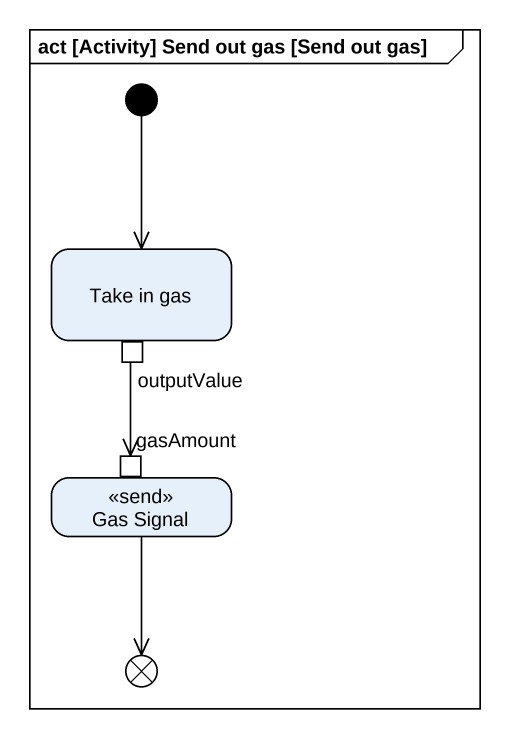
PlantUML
@startuml
mainframe act [Activity] Send out gas [Send out gas]
hide empty description
state "Take in gas" as Take_in_gas {
  state outputValue <<outputPin>>
}
state "Gas Signal" as Gas_Signal <<send>> {
  state gasAmount <<inputPin>>
}
state flowfinal1 <<end>>
[*] --> Take_in_gas
outputValue --> gasAmount
Gas_Signal --> flowfinal1
@enduml
